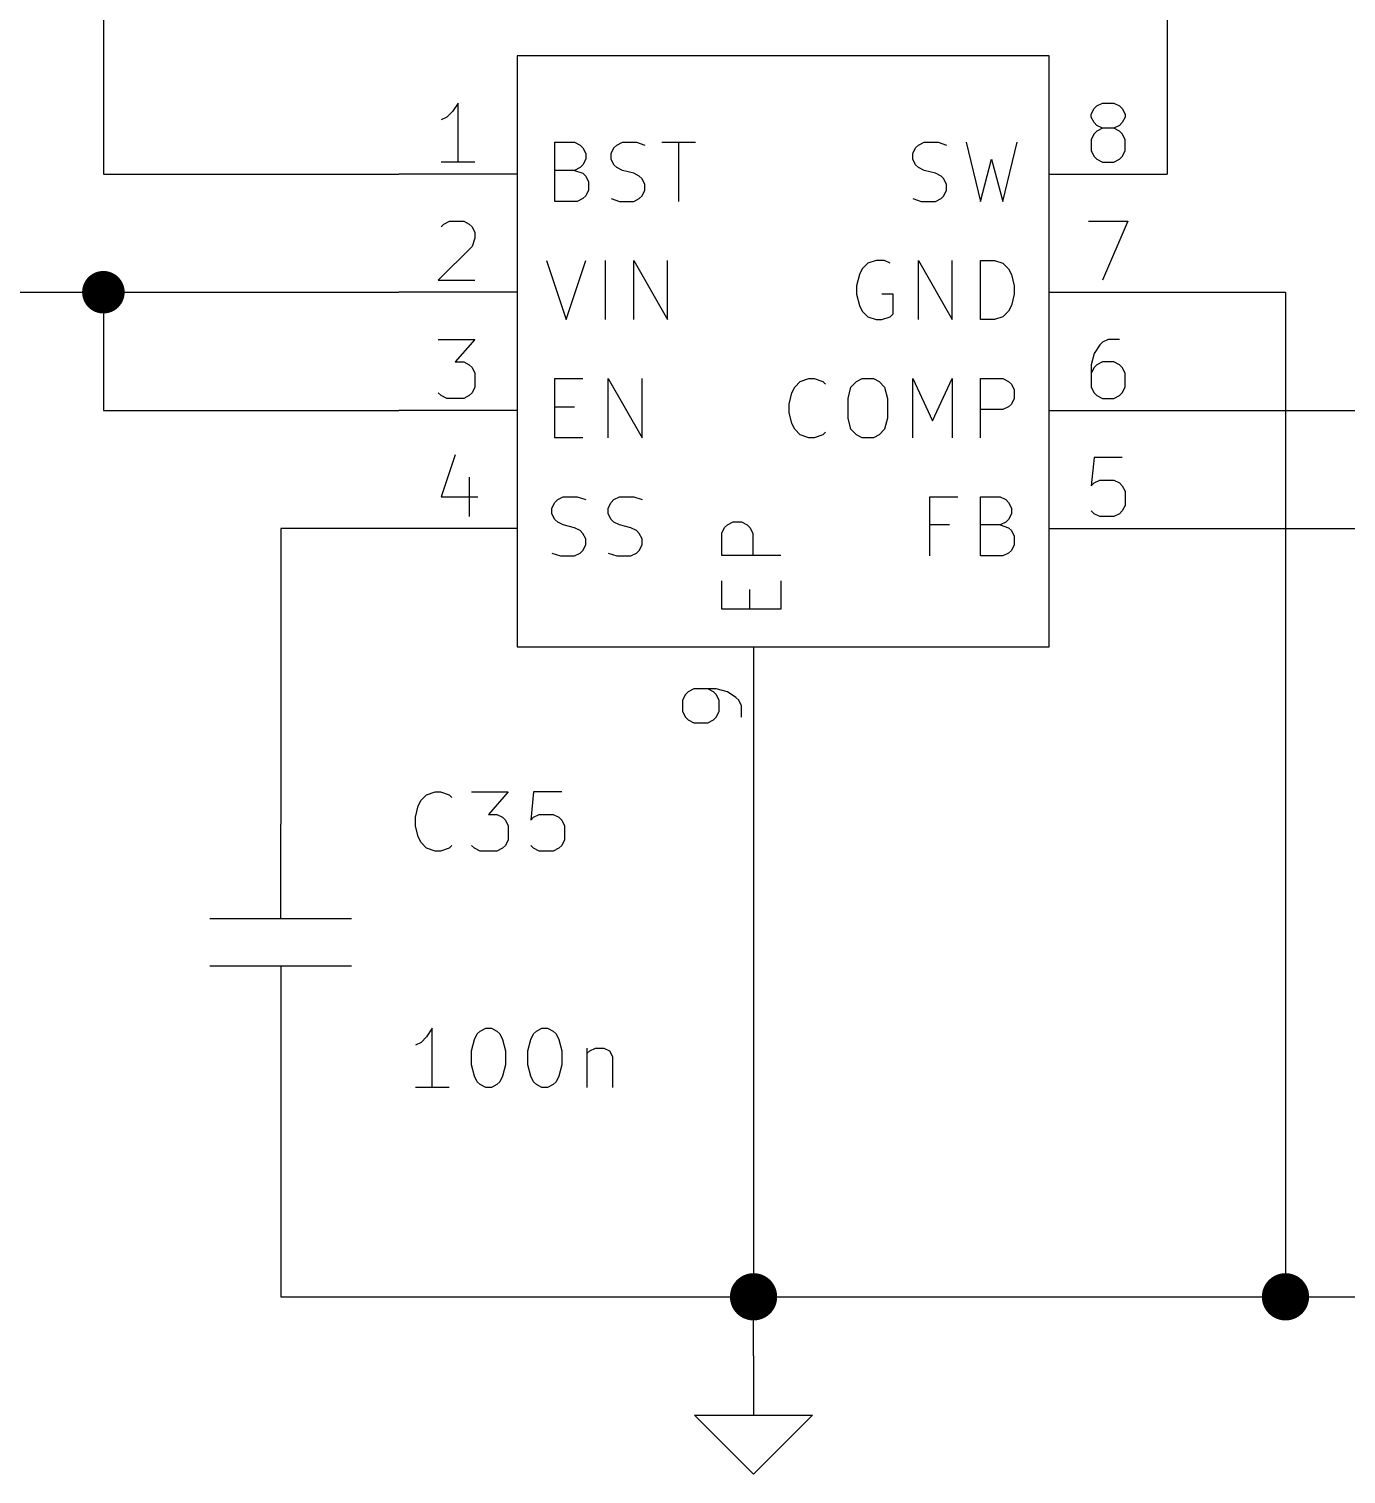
# Model space of a CAD drawing. Extents: x 0.4 to 11.3, y -7.9 to -0.4.
# Drawn here: x 4.737 to 5.851, y -5.85 to -4.627 of the extents above; entities that cross this region are included whole.
import ezdxf

# ---------------------------------------------------------------- set-up
doc = ezdxf.new("R2010")
doc.units = 0
doc.header["$MEASUREMENT"] = 0
for name, color, linetype in [('CYAN2', 4, 'CONTINUOUS'), ('GREEN3', 91, 'CONTINUOUS'), ('RED2', 1, 'CONTINUOUS'), ('RED3', 11, 'CONTINUOUS')]:
    doc.layers.add(name, color=color, linetype=linetype)

msp = doc.modelspace()

# ---------------------------------------------------------------- linework, layer by layer
at = {"layer": 'CYAN2', "linetype": 'CONTINUOUS'}
for p, q in [((5.1819, -4.7731), (5.1819, -4.7231)), ((5.1819, -4.7231), (5.1986, -4.7231)), ((5.1819, -4.7731), (5.1819, -4.7231)), ((5.1819, -4.7231), (5.1986, -4.7231)), ((5.1986, -4.7231), (5.2033, -4.7255)), ((5.1986, -4.7231), (5.2033, -4.7255)), ((5.2033, -4.7255), (5.2057, -4.7279)), ((5.2033, -4.7255), (5.2057, -4.7279)), ((5.2057, -4.7279), (5.2081, -4.7327)), ((5.2057, -4.7279), (5.2081, -4.7327)), ((5.2295, -4.7327), (5.2319, -4.7279)), ((5.2295, -4.7327), (5.2319, -4.7279)), ((5.2319, -4.7279), (5.2343, -4.7255)), ((5.2319, -4.7279), (5.2343, -4.7255)), ((5.2343, -4.7255), (5.239, -4.7231)), ((5.2343, -4.7255), (5.239, -4.7231)), ((5.239, -4.7231), (5.2509, -4.7231)), ((5.239, -4.7231), (5.2509, -4.7231)), ((5.2509, -4.7231), (5.2581, -4.7255)), ((5.2509, -4.7231), (5.2581, -4.7255)), ((5.2724, -4.7231), (5.3009, -4.7231)), ((5.2724, -4.7231), (5.3009, -4.7231)), ((5.2867, -4.7731), (5.2867, -4.7231)), ((5.2867, -4.7731), (5.2867, -4.7231)), ((5.4848, -4.7327), (5.4871, -4.7279)), ((5.4848, -4.7327), (5.4871, -4.7279)), ((5.4871, -4.7279), (5.4895, -4.7255)), ((5.4871, -4.7279), (5.4895, -4.7255)), ((5.4895, -4.7255), (5.4943, -4.7231)), ((5.4895, -4.7255), (5.4943, -4.7231)), ((5.4943, -4.7231), (5.5062, -4.7231)), ((5.4943, -4.7231), (5.5062, -4.7231)), ((5.5062, -4.7231), (5.5133, -4.7255)), ((5.5062, -4.7231), (5.5133, -4.7255)), ((5.53, -4.7231), (5.5419, -4.7731)), ((5.53, -4.7231), (5.5419, -4.7731)), ((5.561, -4.7731), (5.5729, -4.7231)), ((5.561, -4.7731), (5.5729, -4.7231)), ((5.2057, -4.7422), (5.2033, -4.7446)), ((5.2057, -4.7422), (5.2033, -4.7446)), ((5.2081, -4.7374), (5.2057, -4.7422)), ((5.2081, -4.7374), (5.2057, -4.7422)), ((5.2081, -4.7327), (5.2081, -4.7374)), ((5.2081, -4.7327), (5.2081, -4.7374)), ((5.2295, -4.7374), (5.2295, -4.7327)), ((5.2295, -4.7374), (5.2295, -4.7327)), ((5.2319, -4.7422), (5.2295, -4.7374)), ((5.2319, -4.7422), (5.2295, -4.7374)), ((5.2343, -4.7446), (5.2319, -4.7422)), ((5.2343, -4.7446), (5.2319, -4.7422)), ((5.4848, -4.7374), (5.4848, -4.7327)), ((5.4848, -4.7374), (5.4848, -4.7327)), ((5.4871, -4.7422), (5.4848, -4.7374)), ((5.4871, -4.7422), (5.4848, -4.7374)), ((5.4895, -4.7446), (5.4871, -4.7422)), ((5.4895, -4.7446), (5.4871, -4.7422)), ((5.5419, -4.7731), (5.5514, -4.7374)), ((5.5419, -4.7731), (5.5514, -4.7374)), ((5.5514, -4.7374), (5.561, -4.7731)), ((5.5514, -4.7374), (5.561, -4.7731)), ((5.1986, -4.7469), (5.1819, -4.7469)), ((5.1986, -4.7469), (5.1819, -4.7469)), ((5.2033, -4.7446), (5.1986, -4.7469)), ((5.2033, -4.7446), (5.1986, -4.7469)), ((5.1986, -4.7469), (5.2057, -4.7493)), ((5.1986, -4.7469), (5.2057, -4.7493)), ((5.2057, -4.7493), (5.2081, -4.7517)), ((5.2057, -4.7493), (5.2081, -4.7517)), ((5.2081, -4.7517), (5.2105, -4.7565)), ((5.2081, -4.7517), (5.2105, -4.7565)), ((5.2105, -4.7565), (5.2105, -4.7636)), ((5.2105, -4.7565), (5.2105, -4.7636)), ((5.239, -4.7469), (5.2343, -4.7446)), ((5.239, -4.7469), (5.2343, -4.7446)), ((5.2486, -4.7493), (5.239, -4.7469)), ((5.2486, -4.7493), (5.239, -4.7469)), ((5.2533, -4.7517), (5.2486, -4.7493)), ((5.2533, -4.7517), (5.2486, -4.7493)), ((5.2557, -4.7541), (5.2533, -4.7517)), ((5.2557, -4.7541), (5.2533, -4.7517)), ((5.2581, -4.7588), (5.2557, -4.7541)), ((5.2581, -4.7588), (5.2557, -4.7541)), ((5.4943, -4.7469), (5.4895, -4.7446)), ((5.4943, -4.7469), (5.4895, -4.7446)), ((5.5038, -4.7493), (5.4943, -4.7469)), ((5.5038, -4.7493), (5.4943, -4.7469)), ((5.5086, -4.7517), (5.5038, -4.7493)), ((5.5086, -4.7517), (5.5038, -4.7493)), ((5.511, -4.7541), (5.5086, -4.7517)), ((5.511, -4.7541), (5.5086, -4.7517)), ((5.5133, -4.7588), (5.511, -4.7541)), ((5.5133, -4.7588), (5.511, -4.7541)), ((5.2081, -4.7684), (5.2057, -4.7708)), ((5.2081, -4.7684), (5.2057, -4.7708)), ((5.2105, -4.7636), (5.2081, -4.7684)), ((5.2105, -4.7636), (5.2081, -4.7684)), ((5.2533, -4.7708), (5.2557, -4.7684)), ((5.2533, -4.7708), (5.2557, -4.7684)), ((5.2557, -4.7684), (5.2581, -4.7636)), ((5.2557, -4.7684), (5.2581, -4.7636)), ((5.2581, -4.7636), (5.2581, -4.7588)), ((5.2581, -4.7636), (5.2581, -4.7588)), ((5.5086, -4.7708), (5.511, -4.7684)), ((5.5086, -4.7708), (5.511, -4.7684)), ((5.511, -4.7684), (5.5133, -4.7636)), ((5.511, -4.7684), (5.5133, -4.7636)), ((5.5133, -4.7636), (5.5133, -4.7588)), ((5.5133, -4.7636), (5.5133, -4.7588)), ((5.2009, -4.7731), (5.1819, -4.7731)), ((5.2009, -4.7731), (5.1819, -4.7731)), ((5.2057, -4.7708), (5.2009, -4.7731)), ((5.2057, -4.7708), (5.2009, -4.7731)), ((5.2295, -4.7708), (5.2367, -4.7731)), ((5.2295, -4.7708), (5.2367, -4.7731)), ((5.2367, -4.7731), (5.2486, -4.7731)), ((5.2367, -4.7731), (5.2486, -4.7731)), ((5.2486, -4.7731), (5.2533, -4.7708)), ((5.2486, -4.7731), (5.2533, -4.7708)), ((5.4848, -4.7708), (5.4919, -4.7731)), ((5.4848, -4.7708), (5.4919, -4.7731)), ((5.4919, -4.7731), (5.5038, -4.7731)), ((5.4919, -4.7731), (5.5038, -4.7731)), ((5.5038, -4.7731), (5.5086, -4.7708)), ((5.5038, -4.7731), (5.5086, -4.7708)), ((5.1748, -4.8231), (5.1914, -4.8731)), ((5.1748, -4.8231), (5.1914, -4.8731)), ((5.1914, -4.8731), (5.2081, -4.8231)), ((5.1914, -4.8731), (5.2081, -4.8231)), ((5.2248, -4.8731), (5.2248, -4.8231)), ((5.2248, -4.8731), (5.2248, -4.8231)), ((5.2486, -4.8731), (5.2486, -4.8231)), ((5.2486, -4.8231), (5.2771, -4.8731)), ((5.2486, -4.8731), (5.2486, -4.8231)), ((5.2486, -4.8231), (5.2771, -4.8731)), ((5.2771, -4.8731), (5.2771, -4.8231)), ((5.2771, -4.8731), (5.2771, -4.8231)), ((5.4467, -4.8255), (5.4419, -4.8303)), ((5.4467, -4.8255), (5.4419, -4.8303)), ((5.4538, -4.8231), (5.4467, -4.8255)), ((5.4538, -4.8231), (5.4467, -4.8255)), ((5.4609, -4.8231), (5.4538, -4.8231)), ((5.4609, -4.8231), (5.4538, -4.8231)), ((5.4657, -4.8255), (5.4609, -4.8231)), ((5.4657, -4.8255), (5.4609, -4.8231)), ((5.4895, -4.8731), (5.4895, -4.8231)), ((5.4895, -4.8231), (5.5181, -4.8731)), ((5.4895, -4.8731), (5.4895, -4.8231)), ((5.4895, -4.8231), (5.5181, -4.8731)), ((5.5181, -4.8731), (5.5181, -4.8231)), ((5.5181, -4.8731), (5.5181, -4.8231)), ((5.5419, -4.8731), (5.5419, -4.8231)), ((5.5419, -4.8231), (5.5538, -4.8231)), ((5.5419, -4.8731), (5.5419, -4.8231)), ((5.5419, -4.8231), (5.5538, -4.8231)), ((5.5538, -4.8231), (5.5609, -4.8255)), ((5.5538, -4.8231), (5.5609, -4.8255)), ((5.5609, -4.8255), (5.5657, -4.8303)), ((5.5609, -4.8255), (5.5657, -4.8303)), ((5.4395, -4.835), (5.4371, -4.8446)), ((5.4395, -4.835), (5.4371, -4.8446)), ((5.4419, -4.8303), (5.4395, -4.835)), ((5.4419, -4.8303), (5.4395, -4.835)), ((5.5657, -4.8303), (5.5681, -4.835)), ((5.5657, -4.8303), (5.5681, -4.835)), ((5.5681, -4.835), (5.5705, -4.8446)), ((5.5681, -4.835), (5.5705, -4.8446)), ((5.4371, -4.8446), (5.4371, -4.8517)), ((5.4371, -4.8446), (5.4371, -4.8517)), ((5.4371, -4.8517), (5.4395, -4.8612)), ((5.4371, -4.8517), (5.4395, -4.8612)), ((5.4681, -4.8517), (5.4586, -4.8517)), ((5.4681, -4.8517), (5.4586, -4.8517)), ((5.4681, -4.8684), (5.4681, -4.8517)), ((5.4681, -4.8684), (5.4681, -4.8517)), ((5.5705, -4.8517), (5.5681, -4.8612)), ((5.5705, -4.8517), (5.5681, -4.8612)), ((5.5705, -4.8446), (5.5705, -4.8517)), ((5.5705, -4.8446), (5.5705, -4.8517)), ((5.4395, -4.8612), (5.4419, -4.866)), ((5.4395, -4.8612), (5.4419, -4.866)), ((5.4419, -4.866), (5.4467, -4.8708)), ((5.4419, -4.866), (5.4467, -4.8708)), ((5.5657, -4.866), (5.5609, -4.8708)), ((5.5657, -4.866), (5.5609, -4.8708)), ((5.5681, -4.8612), (5.5657, -4.866)), ((5.5681, -4.8612), (5.5657, -4.866)), ((5.4467, -4.8708), (5.4538, -4.8731)), ((5.4467, -4.8708), (5.4538, -4.8731)), ((5.4538, -4.8731), (5.4586, -4.8731)), ((5.4538, -4.8731), (5.4586, -4.8731)), ((5.4586, -4.8731), (5.4657, -4.8708)), ((5.4586, -4.8731), (5.4657, -4.8708)), ((5.4657, -4.8708), (5.4681, -4.8684)), ((5.4657, -4.8708), (5.4681, -4.8684)), ((5.5538, -4.8731), (5.5419, -4.8731)), ((5.5538, -4.8731), (5.5419, -4.8731)), ((5.5609, -4.8708), (5.5538, -4.8731)), ((5.5609, -4.8708), (5.5538, -4.8731)), ((5.1819, -4.9731), (5.1819, -4.9231)), ((5.1819, -4.9231), (5.2057, -4.9231)), ((5.1819, -4.9731), (5.1819, -4.9231)), ((5.1819, -4.9231), (5.2057, -4.9231)), ((5.2271, -4.9731), (5.2271, -4.9231)), ((5.2271, -4.9231), (5.2557, -4.9731)), ((5.2271, -4.9731), (5.2271, -4.9231)), ((5.2271, -4.9231), (5.2557, -4.9731)), ((5.2557, -4.9731), (5.2557, -4.9231)), ((5.2557, -4.9731), (5.2557, -4.9231)), ((5.3848, -4.9303), (5.3895, -4.9255)), ((5.3848, -4.9303), (5.3895, -4.9255)), ((5.3895, -4.9255), (5.3967, -4.9231)), ((5.3895, -4.9255), (5.3967, -4.9231)), ((5.3967, -4.9231), (5.4014, -4.9231)), ((5.3967, -4.9231), (5.4014, -4.9231)), ((5.4014, -4.9231), (5.4086, -4.9255)), ((5.4014, -4.9231), (5.4086, -4.9255)), ((5.4086, -4.9255), (5.4109, -4.9279)), ((5.4086, -4.9255), (5.4109, -4.9279)), ((5.4324, -4.9303), (5.4371, -4.9255)), ((5.4324, -4.9303), (5.4371, -4.9255)), ((5.4371, -4.9255), (5.4419, -4.9231)), ((5.4371, -4.9255), (5.4419, -4.9231)), ((5.4419, -4.9231), (5.4514, -4.9231)), ((5.4419, -4.9231), (5.4514, -4.9231)), ((5.4514, -4.9231), (5.4562, -4.9255)), ((5.4514, -4.9231), (5.4562, -4.9255)), ((5.4562, -4.9255), (5.4609, -4.9303)), ((5.4562, -4.9255), (5.4609, -4.9303)), ((5.4848, -4.9731), (5.4848, -4.9231)), ((5.4848, -4.9231), (5.5014, -4.9588)), ((5.4848, -4.9731), (5.4848, -4.9231)), ((5.4848, -4.9231), (5.5014, -4.9588)), ((5.5014, -4.9588), (5.5181, -4.9231)), ((5.5014, -4.9588), (5.5181, -4.9231)), ((5.5181, -4.9231), (5.5181, -4.9731)), ((5.5181, -4.9231), (5.5181, -4.9731)), ((5.5419, -4.9731), (5.5419, -4.9231)), ((5.5419, -4.9231), (5.5609, -4.9231)), ((5.5419, -4.9731), (5.5419, -4.9231)), ((5.5419, -4.9231), (5.5609, -4.9231)), ((5.5609, -4.9231), (5.5657, -4.9255)), ((5.5609, -4.9231), (5.5657, -4.9255)), ((5.5657, -4.9255), (5.5681, -4.9279)), ((5.5657, -4.9255), (5.5681, -4.9279)), ((5.38, -4.9446), (5.3824, -4.935)), ((5.38, -4.9446), (5.3824, -4.935)), ((5.3824, -4.935), (5.3848, -4.9303)), ((5.3824, -4.935), (5.3848, -4.9303)), ((5.43, -4.9398), (5.4324, -4.9303)), ((5.43, -4.9398), (5.4324, -4.9303)), ((5.43, -4.9565), (5.43, -4.9398)), ((5.43, -4.9565), (5.43, -4.9398)), ((5.4609, -4.9303), (5.4633, -4.9398)), ((5.4609, -4.9303), (5.4633, -4.9398)), ((5.4633, -4.9398), (5.4633, -4.9565)), ((5.4633, -4.9398), (5.4633, -4.9565)), ((5.5681, -4.9279), (5.5705, -4.9327)), ((5.5681, -4.9279), (5.5705, -4.9327)), ((5.5705, -4.9398), (5.5681, -4.9446)), ((5.5705, -4.9398), (5.5681, -4.9446)), ((5.5705, -4.9327), (5.5705, -4.9398)), ((5.5705, -4.9327), (5.5705, -4.9398)), ((5.1819, -4.9469), (5.1986, -4.9469)), ((5.1819, -4.9469), (5.1986, -4.9469)), ((5.38, -4.9517), (5.38, -4.9446)), ((5.38, -4.9517), (5.38, -4.9446)), ((5.3824, -4.9612), (5.38, -4.9517)), ((5.3824, -4.9612), (5.38, -4.9517)), ((5.5609, -4.9493), (5.5419, -4.9493)), ((5.5609, -4.9493), (5.5419, -4.9493)), ((5.5657, -4.9469), (5.5609, -4.9493)), ((5.5657, -4.9469), (5.5609, -4.9493)), ((5.5681, -4.9446), (5.5657, -4.9469)), ((5.5681, -4.9446), (5.5657, -4.9469)), ((5.3848, -4.966), (5.3824, -4.9612)), ((5.3848, -4.966), (5.3824, -4.9612)), ((5.4324, -4.966), (5.43, -4.9565)), ((5.4324, -4.966), (5.43, -4.9565)), ((5.4633, -4.9565), (5.4609, -4.966)), ((5.4633, -4.9565), (5.4609, -4.966)), ((5.2057, -4.9731), (5.1819, -4.9731)), ((5.2057, -4.9731), (5.1819, -4.9731)), ((5.3895, -4.9708), (5.3848, -4.966)), ((5.3895, -4.9708), (5.3848, -4.966)), ((5.3967, -4.9731), (5.3895, -4.9708)), ((5.3967, -4.9731), (5.3895, -4.9708)), ((5.4014, -4.9731), (5.3967, -4.9731)), ((5.4014, -4.9731), (5.3967, -4.9731)), ((5.4086, -4.9708), (5.4014, -4.9731)), ((5.4086, -4.9708), (5.4014, -4.9731)), ((5.4109, -4.9684), (5.4086, -4.9708)), ((5.4109, -4.9684), (5.4086, -4.9708)), ((5.4371, -4.9708), (5.4324, -4.966)), ((5.4371, -4.9708), (5.4324, -4.966)), ((5.4419, -4.9731), (5.4371, -4.9708)), ((5.4419, -4.9731), (5.4371, -4.9708)), ((5.4514, -4.9731), (5.4419, -4.9731)), ((5.4514, -4.9731), (5.4419, -4.9731)), ((5.4562, -4.9708), (5.4514, -4.9731)), ((5.4562, -4.9708), (5.4514, -4.9731)), ((5.4609, -4.966), (5.4562, -4.9708)), ((5.4609, -4.966), (5.4562, -4.9708)), ((5.1819, -5.0279), (5.1843, -5.0255)), ((5.1819, -5.0279), (5.1843, -5.0255)), ((5.1843, -5.0255), (5.189, -5.0231)), ((5.1843, -5.0255), (5.189, -5.0231)), ((5.189, -5.0231), (5.2009, -5.0231)), ((5.189, -5.0231), (5.2009, -5.0231)), ((5.2009, -5.0231), (5.2081, -5.0255)), ((5.2009, -5.0231), (5.2081, -5.0255)), ((5.2295, -5.0279), (5.2319, -5.0255)), ((5.2295, -5.0279), (5.2319, -5.0255)), ((5.2319, -5.0255), (5.2367, -5.0231)), ((5.2319, -5.0255), (5.2367, -5.0231)), ((5.2367, -5.0231), (5.2486, -5.0231)), ((5.2367, -5.0231), (5.2486, -5.0231)), ((5.2486, -5.0231), (5.2557, -5.0255)), ((5.2486, -5.0231), (5.2557, -5.0255)), ((5.499, -5.0731), (5.499, -5.0231)), ((5.499, -5.0231), (5.5229, -5.0231)), ((5.499, -5.0731), (5.499, -5.0231)), ((5.499, -5.0231), (5.5229, -5.0231)), ((5.5419, -5.0731), (5.5419, -5.0231)), ((5.5419, -5.0231), (5.5586, -5.0231)), ((5.5419, -5.0731), (5.5419, -5.0231)), ((5.5419, -5.0231), (5.5586, -5.0231)), ((5.5586, -5.0231), (5.5633, -5.0255)), ((5.5586, -5.0231), (5.5633, -5.0255)), ((5.5633, -5.0255), (5.5657, -5.0279)), ((5.5633, -5.0255), (5.5657, -5.0279)), ((5.1795, -5.0327), (5.1819, -5.0279)), ((5.1795, -5.0327), (5.1819, -5.0279)), ((5.1795, -5.0374), (5.1795, -5.0327)), ((5.1795, -5.0374), (5.1795, -5.0327)), ((5.1819, -5.0422), (5.1795, -5.0374)), ((5.1819, -5.0422), (5.1795, -5.0374)), ((5.2271, -5.0327), (5.2295, -5.0279)), ((5.2271, -5.0327), (5.2295, -5.0279)), ((5.2271, -5.0374), (5.2271, -5.0327)), ((5.2271, -5.0374), (5.2271, -5.0327)), ((5.2295, -5.0422), (5.2271, -5.0374)), ((5.2295, -5.0422), (5.2271, -5.0374)), ((5.5657, -5.0279), (5.5681, -5.0327)), ((5.5657, -5.0279), (5.5681, -5.0327)), ((5.5681, -5.0374), (5.5657, -5.0422)), ((5.5681, -5.0374), (5.5657, -5.0422)), ((5.5681, -5.0327), (5.5681, -5.0374)), ((5.5681, -5.0327), (5.5681, -5.0374)), ((5.1843, -5.0446), (5.1819, -5.0422)), ((5.1843, -5.0446), (5.1819, -5.0422)), ((5.189, -5.0469), (5.1843, -5.0446)), ((5.189, -5.0469), (5.1843, -5.0446)), ((5.1986, -5.0493), (5.189, -5.0469)), ((5.1986, -5.0493), (5.189, -5.0469)), ((5.2033, -5.0517), (5.1986, -5.0493)), ((5.2033, -5.0517), (5.1986, -5.0493)), ((5.2319, -5.0446), (5.2295, -5.0422)), ((5.2319, -5.0446), (5.2295, -5.0422)), ((5.2367, -5.0469), (5.2319, -5.0446)), ((5.2367, -5.0469), (5.2319, -5.0446)), ((5.2462, -5.0493), (5.2367, -5.0469)), ((5.2462, -5.0493), (5.2367, -5.0469)), ((5.2509, -5.0517), (5.2462, -5.0493)), ((5.2509, -5.0517), (5.2462, -5.0493)), ((5.3231, -5.0538), (5.3255, -5.049)), ((5.3231, -5.0538), (5.3255, -5.049)), ((5.3255, -5.049), (5.3279, -5.0467)), ((5.3255, -5.049), (5.3279, -5.0467)), ((5.3279, -5.0467), (5.3327, -5.0443)), ((5.3279, -5.0467), (5.3327, -5.0443)), ((5.3327, -5.0443), (5.3398, -5.0443)), ((5.3327, -5.0443), (5.3398, -5.0443)), ((5.3398, -5.0443), (5.3446, -5.0467)), ((5.3398, -5.0443), (5.3446, -5.0467)), ((5.3446, -5.0467), (5.3469, -5.049)), ((5.3446, -5.0467), (5.3469, -5.049)), ((5.3469, -5.049), (5.3493, -5.0538)), ((5.3469, -5.049), (5.3493, -5.0538)), ((5.5157, -5.0469), (5.499, -5.0469)), ((5.5157, -5.0469), (5.499, -5.0469)), ((5.5586, -5.0469), (5.5419, -5.0469)), ((5.5586, -5.0469), (5.5419, -5.0469)), ((5.5633, -5.0446), (5.5586, -5.0469)), ((5.5633, -5.0446), (5.5586, -5.0469)), ((5.5586, -5.0469), (5.5657, -5.0493)), ((5.5586, -5.0469), (5.5657, -5.0493)), ((5.5657, -5.0422), (5.5633, -5.0446)), ((5.5657, -5.0422), (5.5633, -5.0446)), ((5.5657, -5.0493), (5.5681, -5.0517)), ((5.5657, -5.0493), (5.5681, -5.0517)), ((5.2057, -5.0541), (5.2033, -5.0517)), ((5.2057, -5.0541), (5.2033, -5.0517)), ((5.2081, -5.0588), (5.2057, -5.0541)), ((5.2081, -5.0588), (5.2057, -5.0541)), ((5.2081, -5.0636), (5.2081, -5.0588)), ((5.2081, -5.0636), (5.2081, -5.0588)), ((5.2533, -5.0541), (5.2509, -5.0517)), ((5.2533, -5.0541), (5.2509, -5.0517)), ((5.2557, -5.0588), (5.2533, -5.0541)), ((5.2557, -5.0588), (5.2533, -5.0541)), ((5.2557, -5.0636), (5.2557, -5.0588)), ((5.2557, -5.0636), (5.2557, -5.0588)), ((5.3231, -5.0729), (5.3231, -5.0538)), ((5.3231, -5.0729), (5.3231, -5.0538)), ((5.3493, -5.0538), (5.3493, -5.0729)), ((5.3493, -5.0538), (5.3493, -5.0729)), ((5.5681, -5.0517), (5.5705, -5.0565)), ((5.5681, -5.0517), (5.5705, -5.0565)), ((5.5705, -5.0565), (5.5705, -5.0636)), ((5.5705, -5.0565), (5.5705, -5.0636)), ((5.1795, -5.0708), (5.1867, -5.0731)), ((5.1795, -5.0708), (5.1867, -5.0731)), ((5.1867, -5.0731), (5.1986, -5.0731)), ((5.1867, -5.0731), (5.1986, -5.0731)), ((5.1986, -5.0731), (5.2033, -5.0708)), ((5.1986, -5.0731), (5.2033, -5.0708)), ((5.2033, -5.0708), (5.2057, -5.0684)), ((5.2033, -5.0708), (5.2057, -5.0684)), ((5.2057, -5.0684), (5.2081, -5.0636)), ((5.2057, -5.0684), (5.2081, -5.0636)), ((5.2271, -5.0708), (5.2343, -5.0731)), ((5.2271, -5.0708), (5.2343, -5.0731)), ((5.2343, -5.0731), (5.2462, -5.0731)), ((5.2343, -5.0731), (5.2462, -5.0731)), ((5.2462, -5.0731), (5.2509, -5.0708)), ((5.2462, -5.0731), (5.2509, -5.0708)), ((5.2509, -5.0708), (5.2533, -5.0684)), ((5.2509, -5.0708), (5.2533, -5.0684)), ((5.2533, -5.0684), (5.2557, -5.0636)), ((5.2533, -5.0684), (5.2557, -5.0636)), ((5.3731, -5.0729), (5.3231, -5.0729)), ((5.3731, -5.0729), (5.3231, -5.0729)), ((5.5609, -5.0731), (5.5419, -5.0731)), ((5.5609, -5.0731), (5.5419, -5.0731)), ((5.5657, -5.0708), (5.5609, -5.0731)), ((5.5657, -5.0708), (5.5609, -5.0731)), ((5.5681, -5.0684), (5.5657, -5.0708)), ((5.5681, -5.0684), (5.5657, -5.0708)), ((5.5705, -5.0636), (5.5681, -5.0684)), ((5.5705, -5.0636), (5.5681, -5.0684)), ((5.3231, -5.1181), (5.3231, -5.0943)), ((5.3231, -5.1181), (5.3231, -5.0943)), ((5.3731, -5.0943), (5.3731, -5.1181)), ((5.3731, -5.0943), (5.3731, -5.1181)), ((5.3469, -5.1181), (5.3469, -5.1014)), ((5.3469, -5.1181), (5.3469, -5.1014)), ((5.3731, -5.1181), (5.3231, -5.1181)), ((5.3731, -5.1181), (5.3231, -5.1181)), ((5.0663, -5.2847), (5.0687, -5.2799)), ((5.0663, -5.2847), (5.0687, -5.2799)), ((5.0687, -5.2799), (5.0734, -5.2752)), ((5.0687, -5.2799), (5.0734, -5.2752)), ((5.0734, -5.2752), (5.0806, -5.2728)), ((5.0734, -5.2752), (5.0806, -5.2728)), ((5.0806, -5.2728), (5.0853, -5.2728)), ((5.0806, -5.2728), (5.0853, -5.2728)), ((5.0853, -5.2728), (5.0925, -5.2752)), ((5.0853, -5.2728), (5.0925, -5.2752)), ((5.0925, -5.2752), (5.0949, -5.2776)), ((5.0925, -5.2752), (5.0949, -5.2776)), ((5.1115, -5.2728), (5.1425, -5.2728)), ((5.1115, -5.2728), (5.1425, -5.2728)), ((5.1425, -5.2728), (5.1258, -5.2919)), ((5.1425, -5.2728), (5.1258, -5.2919)), ((5.1639, -5.2728), (5.1615, -5.2966)), ((5.1639, -5.2728), (5.1615, -5.2966)), ((5.1877, -5.2728), (5.1639, -5.2728)), ((5.1877, -5.2728), (5.1639, -5.2728)), ((5.0639, -5.2942), (5.0663, -5.2847)), ((5.0639, -5.2942), (5.0663, -5.2847)), ((5.0639, -5.3014), (5.0639, -5.2942)), ((5.0639, -5.3014), (5.0639, -5.2942)), ((5.1258, -5.2919), (5.1329, -5.2919)), ((5.1258, -5.2919), (5.1329, -5.2919)), ((5.1329, -5.2919), (5.1377, -5.2942)), ((5.1329, -5.2919), (5.1377, -5.2942)), ((5.1377, -5.2942), (5.1401, -5.2966)), ((5.1377, -5.2942), (5.1401, -5.2966)), ((5.1615, -5.2966), (5.1639, -5.2942)), ((5.1615, -5.2966), (5.1639, -5.2942)), ((5.1639, -5.2942), (5.1687, -5.2919)), ((5.1639, -5.2942), (5.1687, -5.2919)), ((5.1687, -5.2919), (5.1806, -5.2919)), ((5.1687, -5.2919), (5.1806, -5.2919)), ((5.1806, -5.2919), (5.1853, -5.2942)), ((5.1806, -5.2919), (5.1853, -5.2942)), ((5.1853, -5.2942), (5.1877, -5.2966)), ((5.1853, -5.2942), (5.1877, -5.2966)), ((5.0663, -5.3109), (5.0639, -5.3014)), ((5.0663, -5.3109), (5.0639, -5.3014)), ((5.1401, -5.2966), (5.1425, -5.3014)), ((5.1401, -5.2966), (5.1425, -5.3014)), ((5.1425, -5.3014), (5.1425, -5.3133)), ((5.1425, -5.3014), (5.1425, -5.3133)), ((5.1877, -5.2966), (5.1901, -5.3014)), ((5.1877, -5.2966), (5.1901, -5.3014)), ((5.1901, -5.3014), (5.1901, -5.3133)), ((5.1901, -5.3014), (5.1901, -5.3133)), ((5.0687, -5.3157), (5.0663, -5.3109)), ((5.0687, -5.3157), (5.0663, -5.3109)), ((5.0734, -5.3204), (5.0687, -5.3157)), ((5.0734, -5.3204), (5.0687, -5.3157)), ((5.0949, -5.318), (5.0925, -5.3204)), ((5.0949, -5.318), (5.0925, -5.3204)), ((5.1139, -5.3204), (5.1115, -5.318)), ((5.1139, -5.3204), (5.1115, -5.318)), ((5.1401, -5.318), (5.1377, -5.3204)), ((5.1401, -5.318), (5.1377, -5.3204)), ((5.1425, -5.3133), (5.1401, -5.318)), ((5.1425, -5.3133), (5.1401, -5.318)), ((5.1639, -5.3204), (5.1615, -5.318)), ((5.1639, -5.3204), (5.1615, -5.318)), ((5.1877, -5.318), (5.1853, -5.3204)), ((5.1877, -5.318), (5.1853, -5.3204)), ((5.1901, -5.3133), (5.1877, -5.318)), ((5.1901, -5.3133), (5.1877, -5.318)), ((5.0806, -5.3228), (5.0734, -5.3204)), ((5.0806, -5.3228), (5.0734, -5.3204)), ((5.0853, -5.3228), (5.0806, -5.3228)), ((5.0853, -5.3228), (5.0806, -5.3228)), ((5.0925, -5.3204), (5.0853, -5.3228)), ((5.0925, -5.3204), (5.0853, -5.3228)), ((5.1187, -5.3228), (5.1139, -5.3204)), ((5.1187, -5.3228), (5.1139, -5.3204)), ((5.1329, -5.3228), (5.1187, -5.3228)), ((5.1329, -5.3228), (5.1187, -5.3228)), ((5.1377, -5.3204), (5.1329, -5.3228)), ((5.1377, -5.3204), (5.1329, -5.3228)), ((5.1687, -5.3228), (5.1639, -5.3204)), ((5.1687, -5.3228), (5.1639, -5.3204)), ((5.1806, -5.3228), (5.1687, -5.3228)), ((5.1806, -5.3228), (5.1687, -5.3228)), ((5.1853, -5.3204), (5.1806, -5.3228)), ((5.1853, -5.3204), (5.1806, -5.3228)), ((5.0782, -5.4728), (5.0734, -5.4799)), ((5.0782, -5.4728), (5.0734, -5.4799)), ((5.0782, -5.5228), (5.0782, -5.4728)), ((5.0782, -5.5228), (5.0782, -5.4728)), ((5.1139, -5.4823), (5.1163, -5.4776)), ((5.1139, -5.4823), (5.1163, -5.4776)), ((5.1163, -5.4776), (5.1187, -5.4752)), ((5.1163, -5.4776), (5.1187, -5.4752)), ((5.1187, -5.4752), (5.1234, -5.4728)), ((5.1187, -5.4752), (5.1234, -5.4728)), ((5.1234, -5.4728), (5.1282, -5.4728)), ((5.1234, -5.4728), (5.1282, -5.4728)), ((5.1282, -5.4728), (5.1329, -5.4752)), ((5.1282, -5.4728), (5.1329, -5.4752)), ((5.1329, -5.4752), (5.1353, -5.4776)), ((5.1329, -5.4752), (5.1353, -5.4776)), ((5.1353, -5.4776), (5.1377, -5.4823)), ((5.1353, -5.4776), (5.1377, -5.4823)), ((5.1615, -5.4823), (5.1639, -5.4776)), ((5.1615, -5.4823), (5.1639, -5.4776)), ((5.1639, -5.4776), (5.1663, -5.4752)), ((5.1639, -5.4776), (5.1663, -5.4752)), ((5.1663, -5.4752), (5.171, -5.4728)), ((5.1663, -5.4752), (5.171, -5.4728)), ((5.171, -5.4728), (5.1758, -5.4728)), ((5.171, -5.4728), (5.1758, -5.4728)), ((5.1758, -5.4728), (5.1806, -5.4752)), ((5.1758, -5.4728), (5.1806, -5.4752)), ((5.1806, -5.4752), (5.1829, -5.4776)), ((5.1806, -5.4752), (5.1829, -5.4776)), ((5.1829, -5.4776), (5.1853, -5.4823)), ((5.1829, -5.4776), (5.1853, -5.4823)), ((5.0687, -5.4847), (5.0639, -5.4871)), ((5.0687, -5.4847), (5.0639, -5.4871)), ((5.0734, -5.4799), (5.0687, -5.4847)), ((5.0734, -5.4799), (5.0687, -5.4847)), ((5.1115, -5.4919), (5.1139, -5.4823)), ((5.1115, -5.4919), (5.1139, -5.4823)), ((5.1377, -5.4823), (5.1401, -5.4919)), ((5.1377, -5.4823), (5.1401, -5.4919)), ((5.1591, -5.4919), (5.1615, -5.4823)), ((5.1591, -5.4919), (5.1615, -5.4823)), ((5.1853, -5.4823), (5.1877, -5.4919)), ((5.1853, -5.4823), (5.1877, -5.4919)), ((5.2091, -5.4895), (5.2091, -5.5228)), ((5.2091, -5.4895), (5.2091, -5.5228)), ((5.2115, -5.4919), (5.2163, -5.4895)), ((5.2115, -5.4919), (5.2163, -5.4895)), ((5.2163, -5.4895), (5.2234, -5.4895)), ((5.2163, -5.4895), (5.2234, -5.4895)), ((5.2234, -5.4895), (5.2282, -5.4919)), ((5.2234, -5.4895), (5.2282, -5.4919)), ((5.1115, -5.5038), (5.1115, -5.4919)), ((5.1115, -5.5038), (5.1115, -5.4919)), ((5.1401, -5.4919), (5.1401, -5.5038)), ((5.1401, -5.4919), (5.1401, -5.5038)), ((5.1591, -5.5038), (5.1591, -5.4919)), ((5.1591, -5.5038), (5.1591, -5.4919)), ((5.1877, -5.4919), (5.1877, -5.5038)), ((5.1877, -5.4919), (5.1877, -5.5038)), ((5.2091, -5.4942), (5.2115, -5.4919)), ((5.2091, -5.4942), (5.2115, -5.4919)), ((5.2282, -5.4919), (5.2306, -5.4966)), ((5.2282, -5.4919), (5.2306, -5.4966)), ((5.2306, -5.4966), (5.2306, -5.5228)), ((5.2306, -5.4966), (5.2306, -5.5228)), ((5.1139, -5.5133), (5.1115, -5.5038)), ((5.1139, -5.5133), (5.1115, -5.5038)), ((5.1163, -5.518), (5.1139, -5.5133)), ((5.1163, -5.518), (5.1139, -5.5133)), ((5.1377, -5.5133), (5.1353, -5.518)), ((5.1377, -5.5133), (5.1353, -5.518)), ((5.1401, -5.5038), (5.1377, -5.5133)), ((5.1401, -5.5038), (5.1377, -5.5133)), ((5.1615, -5.5133), (5.1591, -5.5038)), ((5.1615, -5.5133), (5.1591, -5.5038)), ((5.1639, -5.518), (5.1615, -5.5133)), ((5.1639, -5.518), (5.1615, -5.5133)), ((5.1853, -5.5133), (5.1829, -5.518)), ((5.1853, -5.5133), (5.1829, -5.518)), ((5.1877, -5.5038), (5.1853, -5.5133)), ((5.1877, -5.5038), (5.1853, -5.5133)), ((5.0925, -5.5228), (5.0639, -5.5228)), ((5.0925, -5.5228), (5.0639, -5.5228)), ((5.1187, -5.5204), (5.1163, -5.518)), ((5.1187, -5.5204), (5.1163, -5.518)), ((5.1234, -5.5228), (5.1187, -5.5204)), ((5.1234, -5.5228), (5.1187, -5.5204)), ((5.1282, -5.5228), (5.1234, -5.5228)), ((5.1282, -5.5228), (5.1234, -5.5228)), ((5.1329, -5.5204), (5.1282, -5.5228)), ((5.1329, -5.5204), (5.1282, -5.5228)), ((5.1353, -5.518), (5.1329, -5.5204)), ((5.1353, -5.518), (5.1329, -5.5204)), ((5.1663, -5.5204), (5.1639, -5.518)), ((5.1663, -5.5204), (5.1639, -5.518)), ((5.171, -5.5228), (5.1663, -5.5204)), ((5.171, -5.5228), (5.1663, -5.5204)), ((5.1758, -5.5228), (5.171, -5.5228)), ((5.1758, -5.5228), (5.171, -5.5228)), ((5.1806, -5.5204), (5.1758, -5.5228)), ((5.1806, -5.5204), (5.1758, -5.5228)), ((5.1829, -5.518), (5.1806, -5.5204)), ((5.1829, -5.518), (5.1806, -5.5204))]:
    msp.add_line(p, q, dxfattribs=at)
at = {"layer": 'GREEN3', "linetype": 'CONTINUOUS'}
for p, q in [((5.7, -4.3), (5.7, -4.75)), ((4.8, -4.65), (4.8, -4.75)), ((4.8, -4.75), (5.05, -4.75)), ((4.45, -4.85), (4.8, -4.85)), ((4.8, -4.85), (5.05, -4.85)), ((4.8, -4.85), (4.8, -4.95)), ((5.7, -4.85), (5.8, -4.85)), ((5.8, -4.85), (5.8, -5.7)), ((4.8, -4.95), (5.05, -4.95)), ((5.7, -4.95), (6.05, -4.95)), ((5.05, -5.05), (4.95, -5.05)), ((4.95, -5.05), (4.95, -5.3)), ((5.7, -5.05), (6.8, -5.05)), ((5.35, -5.25), (5.35, -5.7)), ((4.95, -5.5), (4.95, -5.7)), ((4.95, -5.7), (5.35, -5.7)), ((5.35, -5.75), (5.35, -5.7)), ((5.35, -5.7), (5.8, -5.7)), ((5.8, -5.7), (6.05, -5.7))]:
    msp.add_line(p, q, dxfattribs=at)
at = {"layer": 'GREEN3'}
for points, const_width in [([(4.791, -4.85, 1), (4.809, -4.85, 1)], 0.018), ([(5.34, -5.7, 1), (5.36, -5.7, 1)], 0.02), ([(5.79, -5.7, 1), (5.81, -5.7, 1)], 0.02)]:
    msp.add_lwpolyline(points, format="xyb", close=True, dxfattribs=dict(at, const_width=const_width))
at = {"layer": 'RED2', "linetype": 'CONTINUOUS'}
for p, q in [((4.8, -4.57), (4.8, -4.65)), ((5.15, -4.65), (5.15, -5.15)), ((5.6, -4.65), (5.15, -4.65)), ((5.6, -5.15), (5.6, -4.65)), ((5.15, -4.75), (5.05, -4.75)), ((5.15, -4.75), (5.05, -4.75)), ((5.6, -4.75), (5.7, -4.75)), ((5.6, -4.75), (5.7, -4.75)), ((5.15, -4.85), (5.05, -4.85)), ((5.15, -4.85), (5.05, -4.85)), ((5.6, -4.85), (5.7, -4.85)), ((5.6, -4.85), (5.7, -4.85)), ((5.15, -4.95), (5.05, -4.95)), ((5.15, -4.95), (5.05, -4.95)), ((5.6, -4.95), (5.7, -4.95)), ((5.6, -4.95), (5.7, -4.95)), ((5.15, -5.05), (5.05, -5.05)), ((5.15, -5.05), (5.05, -5.05)), ((5.6, -5.05), (5.7, -5.05)), ((5.6, -5.05), (5.7, -5.05)), ((5.15, -5.15), (5.6, -5.15)), ((5.35, -5.15), (5.35, -5.25)), ((5.35, -5.15), (5.35, -5.25)), ((4.95, -5.38), (4.95, -5.3)), ((4.95, -5.38), (4.95, -5.3)), ((4.89, -5.38), (5.01, -5.38)), ((4.89, -5.42), (5.01, -5.42)), ((4.95, -5.42), (4.95, -5.5)), ((4.95, -5.42), (4.95, -5.5)), ((5.35, -5.75), (5.35, -5.8)), ((5.35, -5.85), (5.3, -5.8)), ((5.3, -5.8), (5.35, -5.8)), ((5.35, -5.8), (5.4, -5.8)), ((5.4, -5.8), (5.35, -5.85))]:
    msp.add_line(p, q, dxfattribs=at)
at = {"layer": 'RED3', "linetype": 'CONTINUOUS'}
for p, q in [((5.1, -4.6899), (5.0952, -4.697)), ((5.1, -4.6899), (5.0952, -4.697)), ((5.1, -4.7399), (5.1, -4.6899)), ((5.1, -4.7399), (5.1, -4.6899)), ((5.6357, -4.6994), (5.6381, -4.6946)), ((5.6357, -4.6994), (5.6381, -4.6946)), ((5.6381, -4.6946), (5.6405, -4.6923)), ((5.6381, -4.6946), (5.6405, -4.6923)), ((5.6405, -4.6923), (5.6452, -4.6899)), ((5.6405, -4.6923), (5.6452, -4.6899)), ((5.6452, -4.6899), (5.6548, -4.6899)), ((5.6452, -4.6899), (5.6548, -4.6899)), ((5.6548, -4.6899), (5.6595, -4.6923)), ((5.6548, -4.6899), (5.6595, -4.6923)), ((5.6595, -4.6923), (5.6619, -4.6946)), ((5.6595, -4.6923), (5.6619, -4.6946)), ((5.6619, -4.6946), (5.6643, -4.6994)), ((5.6619, -4.6946), (5.6643, -4.6994)), ((5.0905, -4.7018), (5.0857, -4.7042)), ((5.0905, -4.7018), (5.0857, -4.7042)), ((5.0952, -4.697), (5.0905, -4.7018)), ((5.0952, -4.697), (5.0905, -4.7018)), ((5.6357, -4.7018), (5.6357, -4.6994)), ((5.6357, -4.7018), (5.6357, -4.6994)), ((5.6381, -4.7065), (5.6357, -4.7018)), ((5.6381, -4.7065), (5.6357, -4.7018)), ((5.6405, -4.7089), (5.6381, -4.7065)), ((5.6405, -4.7089), (5.6381, -4.7065)), ((5.6619, -4.7065), (5.6595, -4.7089)), ((5.6619, -4.7065), (5.6595, -4.7089)), ((5.6643, -4.7018), (5.6619, -4.7065)), ((5.6643, -4.7018), (5.6619, -4.7065)), ((5.6643, -4.6994), (5.6643, -4.7018)), ((5.6643, -4.6994), (5.6643, -4.7018)), ((5.6381, -4.7161), (5.6357, -4.7208)), ((5.6381, -4.7161), (5.6357, -4.7208)), ((5.6405, -4.7137), (5.6381, -4.7161)), ((5.6405, -4.7137), (5.6381, -4.7161)), ((5.6452, -4.7113), (5.6405, -4.7089)), ((5.6452, -4.7113), (5.6405, -4.7089)), ((5.6452, -4.7113), (5.6405, -4.7137)), ((5.6452, -4.7113), (5.6405, -4.7137)), ((5.6548, -4.7113), (5.6452, -4.7113)), ((5.6548, -4.7113), (5.6452, -4.7113)), ((5.6595, -4.7089), (5.6548, -4.7113)), ((5.6595, -4.7089), (5.6548, -4.7113)), ((5.6595, -4.7137), (5.6548, -4.7113)), ((5.6595, -4.7137), (5.6548, -4.7113)), ((5.6619, -4.7161), (5.6595, -4.7137)), ((5.6619, -4.7161), (5.6595, -4.7137)), ((5.6643, -4.7208), (5.6619, -4.7161)), ((5.6643, -4.7208), (5.6619, -4.7161)), ((5.6357, -4.7208), (5.6357, -4.7304)), ((5.6357, -4.7208), (5.6357, -4.7304)), ((5.6357, -4.7304), (5.6381, -4.7351)), ((5.6357, -4.7304), (5.6381, -4.7351)), ((5.6619, -4.7351), (5.6643, -4.7304)), ((5.6619, -4.7351), (5.6643, -4.7304)), ((5.6643, -4.7304), (5.6643, -4.7208)), ((5.6643, -4.7304), (5.6643, -4.7208)), ((5.1143, -4.7399), (5.0857, -4.7399)), ((5.1143, -4.7399), (5.0857, -4.7399)), ((5.6381, -4.7351), (5.6405, -4.7375)), ((5.6381, -4.7351), (5.6405, -4.7375)), ((5.6405, -4.7375), (5.6452, -4.7399)), ((5.6405, -4.7375), (5.6452, -4.7399)), ((5.6452, -4.7399), (5.6548, -4.7399)), ((5.6452, -4.7399), (5.6548, -4.7399)), ((5.6548, -4.7399), (5.6595, -4.7375)), ((5.6548, -4.7399), (5.6595, -4.7375)), ((5.6595, -4.7375), (5.6619, -4.7351)), ((5.6595, -4.7375), (5.6619, -4.7351)), ((5.0857, -4.7946), (5.0881, -4.7923)), ((5.0857, -4.7946), (5.0881, -4.7923)), ((5.0881, -4.7923), (5.0929, -4.7899)), ((5.0881, -4.7923), (5.0929, -4.7899)), ((5.0929, -4.7899), (5.1048, -4.7899)), ((5.0929, -4.7899), (5.1048, -4.7899)), ((5.1048, -4.7899), (5.1095, -4.7923)), ((5.1048, -4.7899), (5.1095, -4.7923)), ((5.1095, -4.7923), (5.1119, -4.7946)), ((5.1095, -4.7923), (5.1119, -4.7946)), ((5.6333, -4.7899), (5.6667, -4.7899)), ((5.6333, -4.7899), (5.6667, -4.7899)), ((5.6667, -4.7899), (5.6452, -4.8399)), ((5.6667, -4.7899), (5.6452, -4.8399)), ((5.1119, -4.7946), (5.1143, -4.7994)), ((5.1119, -4.7946), (5.1143, -4.7994)), ((5.1143, -4.8042), (5.1119, -4.8113)), ((5.1143, -4.8042), (5.1119, -4.8113)), ((5.1143, -4.7994), (5.1143, -4.8042)), ((5.1143, -4.7994), (5.1143, -4.8042)), ((5.1119, -4.8113), (5.0833, -4.8399)), ((5.1119, -4.8113), (5.0833, -4.8399)), ((5.0833, -4.8399), (5.1143, -4.8399)), ((5.0833, -4.8399), (5.1143, -4.8399)), ((5.0833, -4.8899), (5.1143, -4.8899)), ((5.0833, -4.8899), (5.1143, -4.8899)), ((5.1143, -4.8899), (5.0976, -4.9089)), ((5.1143, -4.8899), (5.0976, -4.9089)), ((5.65, -4.8899), (5.6452, -4.8923)), ((5.65, -4.8899), (5.6452, -4.8923)), ((5.6595, -4.8899), (5.65, -4.8899)), ((5.6595, -4.8899), (5.65, -4.8899)), ((5.6381, -4.9018), (5.6357, -4.9113)), ((5.6381, -4.9018), (5.6357, -4.9113)), ((5.6429, -4.8946), (5.6381, -4.9018)), ((5.6429, -4.8946), (5.6381, -4.9018)), ((5.6452, -4.8923), (5.6429, -4.8946)), ((5.6452, -4.8923), (5.6429, -4.8946)), ((5.0976, -4.9089), (5.1048, -4.9089)), ((5.0976, -4.9089), (5.1048, -4.9089)), ((5.1048, -4.9089), (5.1095, -4.9113)), ((5.1048, -4.9089), (5.1095, -4.9113)), ((5.1095, -4.9113), (5.1119, -4.9137)), ((5.1095, -4.9113), (5.1119, -4.9137)), ((5.1119, -4.9137), (5.1143, -4.9184)), ((5.1119, -4.9137), (5.1143, -4.9184)), ((5.6357, -4.9113), (5.6357, -4.9304)), ((5.6357, -4.9113), (5.6357, -4.9304)), ((5.6381, -4.9137), (5.6357, -4.9184)), ((5.6381, -4.9137), (5.6357, -4.9184)), ((5.6405, -4.9113), (5.6381, -4.9137)), ((5.6405, -4.9113), (5.6381, -4.9137)), ((5.6452, -4.9089), (5.6405, -4.9113)), ((5.6452, -4.9089), (5.6405, -4.9113)), ((5.6548, -4.9089), (5.6452, -4.9089)), ((5.6548, -4.9089), (5.6452, -4.9089)), ((5.6595, -4.9113), (5.6548, -4.9089)), ((5.6595, -4.9113), (5.6548, -4.9089)), ((5.6619, -4.9137), (5.6595, -4.9113)), ((5.6619, -4.9137), (5.6595, -4.9113)), ((5.6643, -4.9184), (5.6619, -4.9137)), ((5.6643, -4.9184), (5.6619, -4.9137)), ((5.1143, -4.9184), (5.1143, -4.9304)), ((5.1143, -4.9184), (5.1143, -4.9304)), ((5.6643, -4.9304), (5.6643, -4.9184)), ((5.6643, -4.9304), (5.6643, -4.9184)), ((5.0857, -4.9375), (5.0833, -4.9351)), ((5.0857, -4.9375), (5.0833, -4.9351)), ((5.0905, -4.9399), (5.0857, -4.9375)), ((5.0905, -4.9399), (5.0857, -4.9375)), ((5.1048, -4.9399), (5.0905, -4.9399)), ((5.1048, -4.9399), (5.0905, -4.9399)), ((5.1095, -4.9375), (5.1048, -4.9399)), ((5.1095, -4.9375), (5.1048, -4.9399)), ((5.1119, -4.9351), (5.1095, -4.9375)), ((5.1119, -4.9351), (5.1095, -4.9375)), ((5.1143, -4.9304), (5.1119, -4.9351)), ((5.1143, -4.9304), (5.1119, -4.9351)), ((5.6357, -4.9304), (5.6381, -4.9351)), ((5.6357, -4.9304), (5.6381, -4.9351)), ((5.6381, -4.9351), (5.6405, -4.9375)), ((5.6381, -4.9351), (5.6405, -4.9375)), ((5.6405, -4.9375), (5.6452, -4.9399)), ((5.6405, -4.9375), (5.6452, -4.9399)), ((5.6452, -4.9399), (5.6548, -4.9399)), ((5.6452, -4.9399), (5.6548, -4.9399)), ((5.6548, -4.9399), (5.6595, -4.9375)), ((5.6548, -4.9399), (5.6595, -4.9375)), ((5.6595, -4.9375), (5.6619, -4.9351)), ((5.6595, -4.9375), (5.6619, -4.9351)), ((5.6619, -4.9351), (5.6643, -4.9304)), ((5.6619, -4.9351), (5.6643, -4.9304)), ((5.0976, -4.9875), (5.0857, -5.0232)), ((5.0976, -4.9875), (5.0857, -5.0232)), ((5.6381, -4.9899), (5.6357, -5.0137)), ((5.6381, -4.9899), (5.6357, -5.0137)), ((5.6619, -4.9899), (5.6381, -4.9899)), ((5.6619, -4.9899), (5.6381, -4.9899)), ((5.1095, -5.0065), (5.1095, -5.0399)), ((5.1095, -5.0065), (5.1095, -5.0399)), ((5.6357, -5.0137), (5.6381, -5.0113)), ((5.6357, -5.0137), (5.6381, -5.0113)), ((5.6381, -5.0113), (5.6429, -5.0089)), ((5.6381, -5.0113), (5.6429, -5.0089)), ((5.6429, -5.0089), (5.6548, -5.0089)), ((5.6429, -5.0089), (5.6548, -5.0089)), ((5.6548, -5.0089), (5.6595, -5.0113)), ((5.6548, -5.0089), (5.6595, -5.0113)), ((5.6595, -5.0113), (5.6619, -5.0137)), ((5.6595, -5.0113), (5.6619, -5.0137)), ((5.0857, -5.0232), (5.1167, -5.0232)), ((5.0857, -5.0232), (5.1167, -5.0232)), ((5.6619, -5.0137), (5.6643, -5.0184)), ((5.6619, -5.0137), (5.6643, -5.0184)), ((5.6643, -5.0184), (5.6643, -5.0304)), ((5.6643, -5.0184), (5.6643, -5.0304)), ((5.6381, -5.0375), (5.6357, -5.0351)), ((5.6381, -5.0375), (5.6357, -5.0351)), ((5.6429, -5.0399), (5.6381, -5.0375)), ((5.6429, -5.0399), (5.6381, -5.0375)), ((5.6595, -5.0375), (5.6548, -5.0399)), ((5.6595, -5.0375), (5.6548, -5.0399)), ((5.6619, -5.0351), (5.6595, -5.0375)), ((5.6619, -5.0351), (5.6595, -5.0375)), ((5.6643, -5.0304), (5.6619, -5.0351)), ((5.6643, -5.0304), (5.6619, -5.0351)), ((5.6548, -5.0399), (5.6429, -5.0399)), ((5.6548, -5.0399), (5.6429, -5.0399)), ((5.2923, -5.1905), (5.2899, -5.1952)), ((5.2923, -5.1905), (5.2899, -5.1952)), ((5.2899, -5.1952), (5.2899, -5.2048)), ((5.2899, -5.1952), (5.2899, -5.2048)), ((5.2946, -5.1881), (5.2923, -5.1905)), ((5.2946, -5.1881), (5.2923, -5.1905)), ((5.2994, -5.1857), (5.2946, -5.1881)), ((5.2994, -5.1857), (5.2946, -5.1881)), ((5.3184, -5.1857), (5.2994, -5.1857)), ((5.3184, -5.1857), (5.2994, -5.1857)), ((5.3161, -5.1881), (5.3113, -5.1857)), ((5.3161, -5.1881), (5.3113, -5.1857)), ((5.3184, -5.1905), (5.3161, -5.1881)), ((5.3184, -5.1905), (5.3161, -5.1881)), ((5.328, -5.1881), (5.3184, -5.1857)), ((5.328, -5.1881), (5.3184, -5.1857)), ((5.3208, -5.1952), (5.3184, -5.1905)), ((5.3208, -5.1952), (5.3184, -5.1905)), ((5.3208, -5.2048), (5.3208, -5.1952)), ((5.3208, -5.2048), (5.3208, -5.1952)), ((5.3351, -5.1929), (5.328, -5.1881)), ((5.3351, -5.1929), (5.328, -5.1881)), ((5.3375, -5.1952), (5.3351, -5.1929)), ((5.3375, -5.1952), (5.3351, -5.1929)), ((5.3399, -5.2), (5.3375, -5.1952)), ((5.3399, -5.2), (5.3375, -5.1952)), ((5.2899, -5.2048), (5.2923, -5.2095)), ((5.2899, -5.2048), (5.2923, -5.2095)), ((5.3184, -5.2095), (5.3208, -5.2048)), ((5.3184, -5.2095), (5.3208, -5.2048)), ((5.3399, -5.2095), (5.3399, -5.2)), ((5.3399, -5.2095), (5.3399, -5.2)), ((5.2923, -5.2095), (5.2946, -5.2119)), ((5.2923, -5.2095), (5.2946, -5.2119)), ((5.2946, -5.2119), (5.2994, -5.2143)), ((5.2946, -5.2119), (5.2994, -5.2143)), ((5.2994, -5.2143), (5.3113, -5.2143)), ((5.2994, -5.2143), (5.3113, -5.2143)), ((5.3113, -5.2143), (5.3161, -5.2119)), ((5.3113, -5.2143), (5.3161, -5.2119)), ((5.3161, -5.2119), (5.3184, -5.2095)), ((5.3161, -5.2119), (5.3184, -5.2095))]:
    msp.add_line(p, q, dxfattribs=at)

doc.saveas('drawing.dxf')
